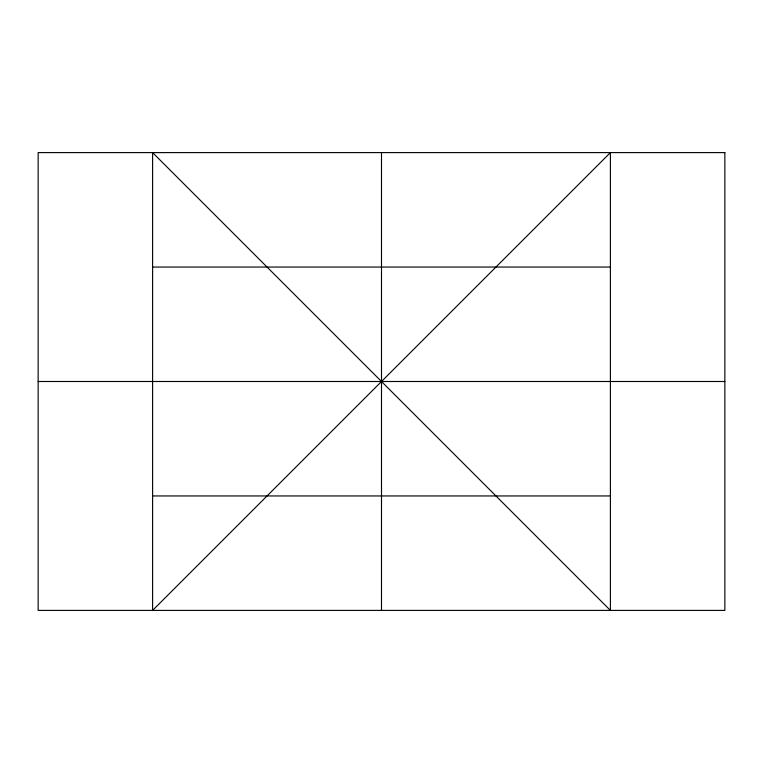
<?xml version="1.0" encoding="UTF-8"?>
<svg xmlns="http://www.w3.org/2000/svg" width="763" height="763" viewBox="0 0 763 763"><rect width="100%" height="100%" fill="white"/><g stroke="black" fill="none" stroke-linecap="round" stroke-linejoin="round"><path stroke-width="1.14" d="M152.6 267.05L610.4 267.05M38.15 381.5L724.85 381.5M152.6 495.95L610.4 495.95M381.5 152.6L381.5 610.4M610.4 152.6L152.6 610.4L152.6 152.6L610.4 610.4L610.4 152.6M724.85 152.6L38.15 152.6L38.15 610.4L724.85 610.4L724.85 152.6"/></g></svg>
